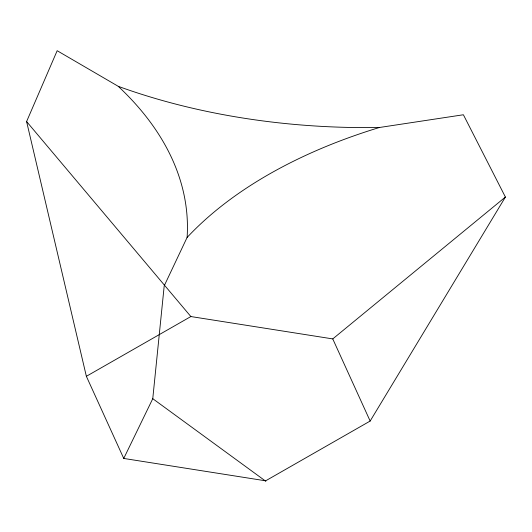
<?xml version="1.0" encoding="UTF-8"?>
<svg xmlns="http://www.w3.org/2000/svg" width="532" height="532" viewBox="0 0 532 532"><rect width="100%" height="100%" fill="white"/><g stroke="black" fill="none" stroke-linecap="round" stroke-linejoin="round"><path stroke-width="0.8" d="M123.75 458.444L152.764 398.694L164.208 285.85L187.091 237.472A464.961 268.441 0 0 1 379.376 127.5L463.392 114.759L505.4 197.046L370.152 421.051L265.648 480.815L123.75 458.444L86.364 376.31L26.6 121.555L57.163 50.713L118.29 86.344A464.961 268.441 0 0 0 379.382 127.494M86.364 376.31L190.868 316.547L332.759 338.911L505.4 197.046M152.764 398.694L265.84 481.287M26.6 121.555L190.868 316.547M332.759 338.911L370.152 421.051M118.264 86.357A464.961 268.441 0 0 1 187.104 237.472"/></g></svg>
